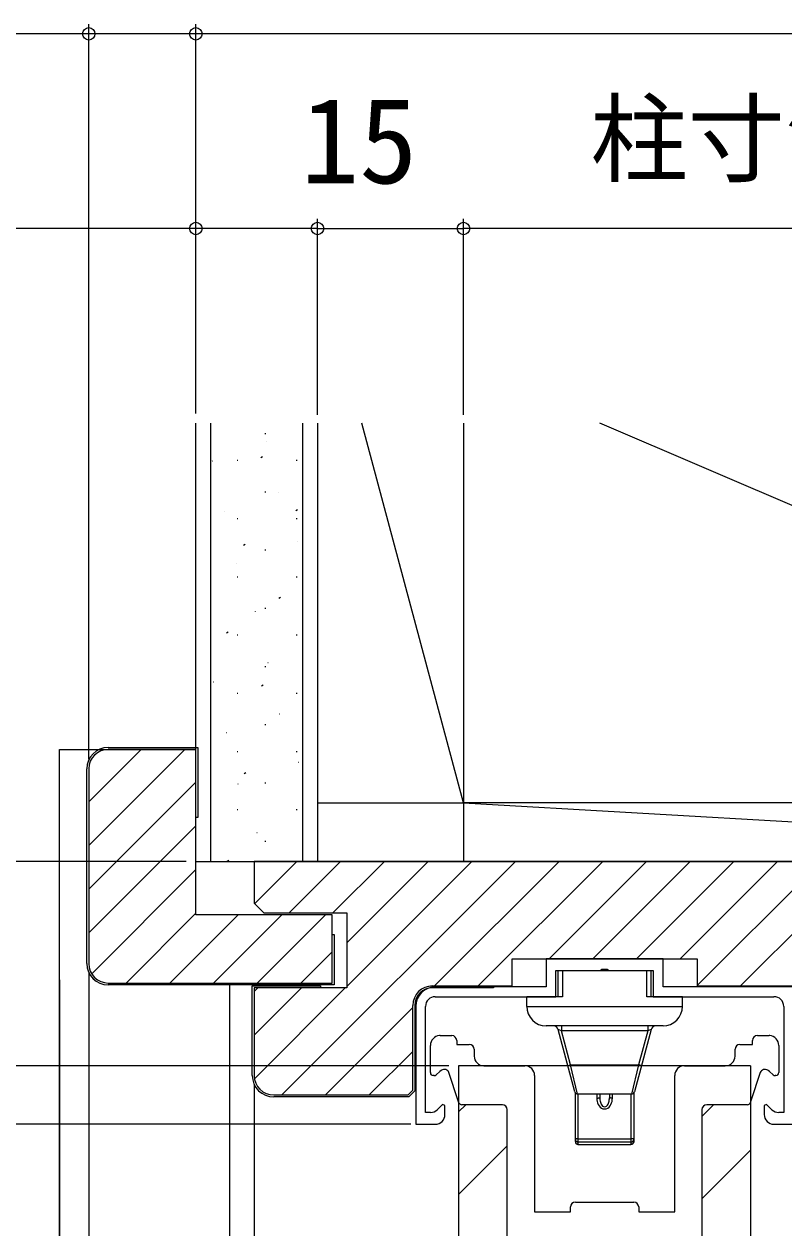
# Model space of a CAD drawing. Units: millimetres, scale not verified. Extents: x -525 to 525, y -783 to 779.
# Drawn here: x -393.6 to -315.6, y 417.5 to 541.2 of the extents above; entities that cross this region are included whole.
import ezdxf
from ezdxf.enums import TextEntityAlignment as Align

# ---------------------------------------------------------------- set-up
doc = ezdxf.new("R2010")
doc.units = ezdxf.units.MM
doc.header["$LTSCALE"] = 4
for name, color, linetype in [('0-3_YKK_11', 7, 'Continuous'), ('0-5_YKK_12', 2, 'Continuous'), ('0-6_YKK_13', 4, 'Continuous'), ('0-8_YKK_D', 6, 'Continuous'), ('0-A_YSS_K', 3, 'Continuous'), ('0-B_YSS_KE', 3, 'Continuous')]:
    doc.layers.add(name, color=color, linetype=linetype)
doc.styles.add('ＭＳ ゴシック', font='')
doc.styles.get('ＭＳ ゴシック').set_extended_font_data('MS Gothic')

msp = doc.modelspace()

# ---------------------------------------------------------------- linework, layer by layer
at = {"layer": '0-3_YKK_11'}
msp.add_line((-316.598, 428.2), (-313.398, 428.2), dxfattribs=at)
for points in [[(-221.998, 455.2), (-369.998, 455.2), (-369.998, 450.9), (-368.998, 449.9), (-360.498, 449.9), (-360.498, 442.2), (-369.998, 442.2), (-369.998, 433.2)], [(-351.698, 442.4), (-343.498, 442.4), (-343.498, 445.2), (-324.498, 445.2), (-324.498, 442.4), (-305.498, 442.4), (-305.498, 445.2), (-286.498, 445.2), (-286.498, 442.4), (-267.498, 442.4), (-267.498, 445.2), (-248.498, 445.2), (-248.498, 442.4), (-240.298, 442.4)], [(-301.998, 442.3), (-327.998, 442.3), (-327.998, 445.2), (-339.998, 445.2), (-339.998, 442.3), (-351.398, 442.3)], [(-351.398, 441.3), (-338.998, 441.3), (-338.998, 444), (-334.456, 444), (-334.273, 444.12), (-333.723, 444.12), (-333.539, 444), (-328.998, 444), (-328.998, 441.3), (-316.598, 441.3)], [(-370.198, 433.2), (-370.198, 442.4), (-363.198, 442.4), (-363.198, 442.2)], [(-345.398, 442.4), (-345.398, 442.2), (-351.698, 442.2)], [(-367.998, 431.2), (-354.198, 431.2), (-353.698, 431.7), (-353.698, 440.4)], [(-353.498, 440.4), (-353.498, 431.617), (-354.115, 431), (-367.998, 431)], [(-353.398, 440.3), (-353.398, 428.2), (-351.398, 428.2)], [(-351.895, 429.4), (-352.398, 429.4), (-352.398, 440.3)], [(-315.598, 440.3), (-315.598, 429.4), (-316.101, 429.4)], [(-350.398, 429.2), (-350.398, 430.134), (-350.645, 430.236), (-351.188, 429.693)], [(-316.808, 429.693), (-317.351, 430.236), (-317.598, 430.134), (-317.598, 429.2)]]:
    msp.add_lwpolyline(points, dxfattribs=at)
for centre, radius, start, end in [((-351.698, 440.4), 2, 90.00001, 179.99999), ((-351.698, 440.4), 1.8, 90.00001, 179.99999), ((-351.398, 440.3), 2, 90.00001, 179.99999), ((-351.398, 440.3), 1, 90.00001, 179.99999), ((-316.598, 440.3), 1, 0.00001, 89.99999), ((-367.998, 433.2), 2.2, 180.00001, 269.99999), ((-367.998, 433.2), 2, 180.00001, 269.99999), ((-351.895, 430.4), 1, 269.99998, 314.99997), ((-351.398, 429.2), 1, 270.00001, 359.99999), ((-316.598, 429.2), 1, 180.00001, 269.99999), ((-316.101, 430.4), 1, 225.00003, 270.00002)]:
    msp.add_arc(centre, radius, start, end, dxfattribs=at)
at = {"layer": '0-5_YKK_12'}
for p, q in [((-390, 466.7), (-375.998, 466.7)), ((-390, 288.7), (-390, 466.7)), ((-372.498, 288.7), (-372.498, 442.7)), ((-348.998, 434.2), (-348.998, 288.7)), ((-318.998, 434.2), (-348.998, 434.2)), ((-318.998, 434.2), (-318.998, 288.7)), ((-348.998, 429.464), (-348.261, 430.2)), ((-323.998, 429.008), (-322.805, 430.2)), ((-348.998, 420.978), (-343.998, 425.978)), ((-323.998, 420.522), (-318.998, 425.522))]:
    msp.add_line(p, q, dxfattribs=at)
at = {"layer": '0-6_YKK_13'}
for p, q in [((-338.798, 444), (-338.798, 441.3)), ((-338.798, 444), (-329.198, 444)), ((-338.341, 444), (-338.341, 441.3)), ((-329.655, 441.3), (-329.655, 444)), ((-329.198, 441.3), (-329.198, 444)), ((-341.998, 440.3), (-341.998, 441.3)), ((-338.341, 441.3), (-341.998, 441.3)), ((-341.998, 440.3), (-325.998, 440.3)), ((-325.998, 441.3), (-329.655, 441.3)), ((-325.998, 440.3), (-325.998, 441.3)), ((-327.998, 438.3), (-339.998, 438.3)), ((-337.057, 431.522), (-338.774, 437.929)), ((-338.429, 437.8), (-338.774, 437.929)), ((-338.429, 438.3), (-338.429, 437.8)), ((-337.491, 434.3), (-338.429, 437.8)), ((-329.567, 437.8), (-338.429, 437.8)), ((-329.221, 437.929), (-330.938, 431.522)), ((-329.567, 437.8), (-330.504, 434.3)), ((-329.567, 438.3), (-329.567, 437.8)), ((-329.221, 437.929), (-329.567, 437.8)), ((-350.898, 437.3), (-349.698, 437.3)), ((-349.198, 436.8), (-349.198, 436.4)), ((-318.798, 436.4), (-318.798, 436.8)), ((-318.298, 437.3), (-317.098, 437.3)), ((-351.898, 433.5), (-351.898, 436.3)), ((-349.198, 436.4), (-347.898, 436.4)), ((-347.398, 435.9), (-347.398, 435.2)), ((-320.598, 435.2), (-320.598, 435.9)), ((-320.098, 436.4), (-318.798, 436.4)), ((-316.098, 436.3), (-316.098, 433.5)), ((-346.398, 434.2), (-342.198, 434.2)), ((-337.781, 434.222), (-337.491, 434.3)), ((-336.767, 431.3), (-337.491, 434.3)), ((-337.491, 434.3), (-330.504, 434.3)), ((-330.504, 434.3), (-331.228, 431.3)), ((-330.215, 434.222), (-330.504, 434.3)), ((-325.798, 434.2), (-321.598, 434.2)), ((-351.509, 433.2), (-351.597, 433.2)), ((-350.934, 433.597), (-351.313, 433.272)), ((-350.796, 433.716), (-350.934, 433.597)), ((-350.758, 433.746), (-350.796, 433.716)), ((-349.033, 430.605), (-349.996, 433.495)), ((-317.999, 433.495), (-318.963, 430.605)), ((-317.2, 433.716), (-317.238, 433.746)), ((-317.061, 433.597), (-317.2, 433.716)), ((-316.682, 433.272), (-317.061, 433.597)), ((-316.398, 433.2), (-316.487, 433.2)), ((-348.966, 430.405), (-349.033, 430.605)), ((-336.998, 426.411), (-336.998, 431.409)), ((-331.228, 431.3), (-336.767, 431.3)), ((-336.698, 426.111), (-336.698, 431.3)), ((-334.798, 431.3), (-334.798, 430.885)), ((-334.498, 431.3), (-334.498, 430.921)), ((-333.498, 431.3), (-333.498, 430.921)), ((-333.198, 430.885), (-333.198, 431.3)), ((-331.298, 431.3), (-331.298, 426.111)), ((-330.998, 431.409), (-330.998, 426.411)), ((-318.963, 430.605), (-319.029, 430.405)), ((-344.498, 430.2), (-348.681, 430.2)), ((-323.998, 429.7), (-323.998, 417.6)), ((-319.314, 430.2), (-323.498, 430.2)), ((-336.698, 426.709), (-331.298, 426.709)), ((-336.698, 426.375), (-331.298, 426.375)), ((-336.698, 426.118), (-331.298, 426.118)), ((-336.698, 426.111), (-331.298, 426.111)), ((-337.498, 419.2), (-337.498, 419.7)), ((-336.998, 420.2), (-330.998, 420.2)), ((-330.498, 419.7), (-330.498, 419.2)), ((-323.998, 417.6), (-323.998, 399.4))]:
    msp.add_line(p, q, dxfattribs=at)
for points in [[(-341.198, 433.2), (-341.198, 419.2), (-337.498, 419.2)], [(-330.498, 419.2), (-326.798, 419.2), (-326.798, 433.2)], [(-334.798, 430.885), (-334.767, 430.885), (-334.736, 430.885), (-334.706, 430.886), (-334.675, 430.888), (-334.645, 430.89), (-334.614, 430.892), (-334.584, 430.896), (-334.553, 430.9), (-334.523, 430.906), (-334.498, 430.921)], [(-334.798, 430.885), (-334.789, 430.716), (-334.761, 430.549), (-334.715, 430.387), (-334.648, 430.231), (-334.561, 430.087), (-334.451, 429.959), (-334.318, 429.855), (-334.164, 429.786), (-333.998, 429.762), (-333.831, 429.786), (-333.678, 429.855), (-333.545, 429.959), (-333.434, 430.087), (-333.347, 430.231), (-333.281, 430.387), (-333.234, 430.549), (-333.207, 430.716), (-333.198, 430.885)], [(-334.498, 430.921), (-334.494, 430.806), (-334.482, 430.691), (-334.463, 430.577), (-334.435, 430.465), (-334.397, 430.356), (-334.348, 430.251), (-334.285, 430.154), (-334.207, 430.069), (-334.11, 430.007), (-333.998, 429.983), (-333.885, 430.007), (-333.788, 430.069), (-333.71, 430.154), (-333.648, 430.251), (-333.599, 430.356), (-333.561, 430.465), (-333.533, 430.577), (-333.513, 430.691), (-333.501, 430.806), (-333.498, 430.921)], [(-333.198, 430.885), (-333.228, 430.885), (-333.259, 430.885), (-333.29, 430.886), (-333.32, 430.888), (-333.351, 430.89), (-333.381, 430.892), (-333.412, 430.896), (-333.442, 430.9), (-333.472, 430.906), (-333.498, 430.921)], [(-343.998, 399.408), (-343.998, 417.6), (-343.998, 429.7)], [(-336.698, 426.709), (-336.728, 426.709), (-336.759, 426.708), (-336.79, 426.707), (-336.82, 426.706), (-336.851, 426.704), (-336.881, 426.701), (-336.912, 426.698), (-336.942, 426.693), (-336.972, 426.687), (-336.998, 426.672), (-336.992, 426.614), (-336.975, 426.558), (-336.947, 426.506), (-336.909, 426.461), (-336.864, 426.424), (-336.812, 426.397), (-336.756, 426.38), (-336.698, 426.375)], [(-330.998, 426.672), (-331.023, 426.687), (-331.053, 426.693), (-331.084, 426.698), (-331.114, 426.701), (-331.145, 426.704), (-331.175, 426.706), (-331.206, 426.707), (-331.236, 426.708), (-331.267, 426.709), (-331.298, 426.709)], [(-331.298, 426.375), (-331.239, 426.38), (-331.183, 426.397), (-331.131, 426.424), (-331.086, 426.461), (-331.049, 426.506), (-331.021, 426.558), (-331.003, 426.614), (-330.998, 426.672)], [(-336.998, 426.411), (-336.991, 426.353), (-336.973, 426.298), (-336.945, 426.248), (-336.908, 426.203), (-336.862, 426.167), (-336.811, 426.14), (-336.755, 426.124), (-336.698, 426.118)], [(-330.998, 426.411), (-331.004, 426.353), (-331.022, 426.298), (-331.05, 426.248), (-331.088, 426.203), (-331.133, 426.167), (-331.184, 426.14), (-331.24, 426.124), (-331.298, 426.118)]]:
    msp.add_lwpolyline(points, dxfattribs=at)
for centre, radius, start, end in [((-339.998, 440.3), 2, 180, 270), ((-327.998, 440.3), 2, 270, 0), ((-339.257, 437.8), 0.5, 15, 89.80906), ((-328.738, 437.8), 0.5, 90.67994, 165), ((-350.898, 436.3), 1, 93.6951, 180), ((-350.898, 436.3), 1, 90, 93.6951), ((-349.698, 436.8), 0.5, 0, 90), ((-318.298, 436.8), 0.5, 90, 180), ((-317.098, 436.3), 1, 86.3049, 90), ((-317.098, 436.3), 1, 0, 86.3049), ((-347.898, 435.9), 0.5, 0, 90), ((-320.098, 435.9), 0.5, 90, 180), ((-346.398, 435.2), 1, 180, 270), ((-342.198, 433.2), 1, 0, 90), ((-325.798, 433.2), 1, 90, 180), ((-321.598, 435.2), 1, 270, 0), ((-351.598, 433.5), 0.3, 180, 270), ((-351.509, 433.5), 0.3, 270, 310.60129), ((-350.47, 433.336), 0.5, 18.43495, 125.07316), ((-317.525, 433.336), 0.5, 54.92684, 161.56505), ((-316.487, 433.5), 0.3, 229.39871, 270), ((-316.398, 433.5), 0.3, 270, 0), ((-348.681, 430.5), 0.3, 198.43495, 270), ((-336.767, 431.6), 0.3, 195, 270), ((-331.228, 431.6), 0.3, 270, 345), ((-319.314, 430.5), 0.3, 270, 341.56505), ((-344.498, 429.7), 0.5, 0, 90), ((-323.498, 429.7), 0.5, 90, 180), ((-336.703, 426.416), 0.295, 180.7939, 181.00886), ((-336.698, 426.411), 0.3, 180, 270), ((-336.703, 426.416), 0.294, 180.00014, 180.79402), ((-331.298, 426.411), 0.3, 270, 0), ((-331.292, 426.416), 0.294, 359.20598, 359.99986), ((-331.292, 426.416), 0.295, 358.99114, 359.2061), ((-336.998, 419.7), 0.5, 90, 180), ((-330.998, 419.7), 0.5, 0, 90)]:
    msp.add_arc(centre, radius, start, end, dxfattribs=at)
at = {"layer": '0-8_YKK_D'}
for p, q in [((-386.998, 465.7), (-386.998, 541.2)), ((-375.998, 501.2), (-375.998, 541.2)), ((-375.998, 501.2), (-375.998, 541.2)), ((-215.998, 540.2), (-375.998, 540.2)), ((-375.998, 501.2), (-375.998, 521.2)), ((-363.498, 501.049), (-363.498, 521.2)), ((-363.498, 501.049), (-363.498, 521.2)), ((-348.498, 501.049), (-348.498, 521.2)), ((-348.498, 501.049), (-348.498, 521.2)), ((-363.498, 520.2), (-348.498, 520.2)), ((-243.498, 520.2), (-348.498, 520.2)), ((-376.998, 455.2), (-461, 455.2)), ((-390, 443.03), (-390, 323.776)), ((-386.998, 443.7), (-386.998, 323.776)), ((-349.998, 434.2), (-461, 434.2)), ((-349.998, 434.2), (-461, 434.2)), ((-349.998, 434.2), (-441, 434.2)), ((-369.998, 432.2), (-369.998, 323.776)), ((-353.898, 428.2), (-441, 428.2))]:
    msp.add_line(p, q, dxfattribs=at)
for points in [[(-375.998, 540.2), (-386.998, 540.2), (-405.889, 540.2)], [(-363.498, 520.2), (-375.998, 520.2), (-420.889, 520.2)]]:
    msp.add_lwpolyline(points, dxfattribs=at)
for centre in [(-386.998, 540.2), (-375.998, 540.2), (-375.998, 540.2), (-375.998, 520.2), (-363.498, 520.2), (-363.498, 520.2), (-348.498, 520.2), (-348.498, 520.2)]:
    msp.add_circle(centre, 0.637, dxfattribs=at)
at = {"layer": '0-A_YSS_K'}
for p, q in [((-375.998, 455.2), (-375.998, 500.2)), ((-374.498, 500.2), (-374.498, 455.2)), ((-364.998, 455.2), (-364.998, 500.2)), ((-363.498, 500.2), (-363.498, 455.2)), ((-348.498, 500.2), (-348.498, 455.2)), ((-243.498, 461.2), (-334.498, 500.2)), ((-368.918, 499.142), (-368.818, 499.142)), ((-368.741, 498.293), (-368.722, 498.299)), ((-374.321, 496.316), (-374.302, 496.323)), ((-371.768, 496.392), (-371.668, 496.392)), ((-369.32, 496.682), (-369.153, 496.793)), ((-365.688, 496.392), (-365.588, 496.392)), ((-368.918, 493.162), (-368.818, 493.162)), ((-367.543, 493.035), (-367.524, 493.041)), ((-373.029, 491.092), (-373.01, 491.099)), ((-365.71, 491.236), (-365.543, 491.346)), ((-371.768, 490.412), (-371.668, 490.412)), ((-365.688, 490.412), (-365.588, 490.412)), ((-371.089, 487.676), (-370.922, 487.786)), ((-365.591, 488.044), (-365.572, 488.051)), ((-368.918, 487.182), (-368.818, 487.182)), ((-371.831, 485.834), (-371.812, 485.841)), ((-371.768, 484.432), (-371.668, 484.432)), ((-365.688, 484.432), (-365.588, 484.432)), ((-367.479, 482.229), (-367.312, 482.34)), ((-368.918, 481.202), (-368.818, 481.202)), ((-369.879, 480.844), (-369.861, 480.85)), ((-372.857, 478.669), (-372.691, 478.78)), ((-371.768, 478.452), (-371.668, 478.452)), ((-365.688, 478.452), (-365.588, 478.452)), ((-368.918, 475.222), (-368.818, 475.222)), ((-368.587, 475.619), (-368.569, 475.626)), ((-374.168, 473.643), (-374.149, 473.65)), ((-371.768, 472.472), (-371.668, 472.472)), ((-369.248, 473.223), (-369.081, 473.333)), ((-365.688, 472.472), (-365.588, 472.472)), ((-367.39, 470.361), (-367.371, 470.368)), ((-374.498, 469.748), (-374.46, 469.773)), ((-368.918, 469.242), (-368.818, 469.242)), ((-372.876, 468.419), (-372.857, 468.425)), ((-386.998, 461.31), (-381.608, 466.7)), ((-386.998, 456.82), (-377.118, 466.7)), ((-371.768, 466.492), (-371.668, 466.492)), ((-365.688, 466.492), (-365.588, 466.492)), ((-365.438, 465.371), (-365.419, 465.377)), ((-371.017, 464.217), (-370.85, 464.327)), ((-386.998, 452.33), (-375.998, 463.33)), ((-371.678, 463.161), (-371.659, 463.168)), ((-368.918, 463.262), (-368.818, 463.262)), ((-371.768, 460.512), (-371.668, 460.512)), ((-365.688, 460.512), (-365.588, 460.512)), ((-243.498, 461.2), (-348.498, 461.2)), ((-348.498, 461.2), (-243.498, 455.2)), ((-386.998, 447.84), (-375.998, 458.84)), ((-369.726, 458.17), (-369.707, 458.177)), ((-368.918, 457.282), (-368.818, 457.282)), ((-375.998, 455.2), (-215.998, 455.2)), ((-372.786, 455.21), (-372.619, 455.321)), ((-369.953, 450.856), (-365.609, 455.2)), ((-367.159, 431.2), (-343.159, 455.2)), ((-366.419, 449.9), (-361.119, 455.2)), ((-361.929, 449.9), (-356.629, 455.2)), ((-360.498, 446.841), (-352.139, 455.2)), ((-360.498, 442.351), (-347.649, 455.2)), ((-351.469, 442.4), (-338.669, 455.2)), ((-346.978, 442.4), (-334.178, 455.2)), ((-339.688, 445.2), (-329.688, 455.2)), ((-335.198, 445.2), (-325.198, 455.2)), ((-330.708, 445.2), (-320.708, 455.2)), ((-326.218, 445.2), (-316.218, 455.2)), ((-324.498, 442.43), (-311.728, 455.2)), ((-320.038, 442.4), (-307.238, 455.2)), ((-386.699, 443.648), (-375.998, 454.35)), ((-383.157, 442.7), (-375.998, 449.86)), ((-378.667, 442.7), (-371.667, 449.7)), ((-374.177, 442.7), (-367.177, 449.7)), ((-369.687, 442.7), (-362.687, 449.7)), ((-365.197, 442.7), (-361.998, 445.899)), ((-369.998, 441.831), (-369.629, 442.2)), ((-369.998, 437.341), (-365.139, 442.2)), ((-369.971, 432.877), (-360.649, 442.2)), ((-362.669, 431.2), (-353.698, 440.171)), ((-358.178, 431.2), (-353.698, 435.681))]:
    msp.add_line(p, q, dxfattribs=at)
msp.add_lwpolyline([(-363.498, 461.2), (-348.498, 461.2), (-358.948, 500.2)], dxfattribs=at)
at = {"layer": '0-B_YSS_KE'}
for p, q in [((-387.198, 444.7), (-387.198, 464.7)), ((-386.998, 464.7), (-386.998, 444.7))]:
    msp.add_line(p, q, dxfattribs=at)
for points in [[(-384.998, 466.9), (-375.798, 466.9), (-375.798, 459.7), (-375.998, 459.7)], [(-375.998, 449.7), (-375.998, 466.7), (-384.998, 466.7)], [(-384.998, 442.7), (-361.998, 442.7), (-361.998, 449.7), (-375.998, 449.7)], [(-361.998, 447.7), (-361.798, 447.7), (-361.798, 442.5), (-384.998, 442.5)]]:
    msp.add_lwpolyline(points, dxfattribs=at)
for centre, radius, start, end in [((-384.998, 464.7), 2.2, 90, 180), ((-384.998, 464.7), 2, 90, 180), ((-384.998, 444.7), 2.2, 180, 270), ((-384.998, 444.7), 2, 180, 270)]:
    msp.add_arc(centre, radius, start, end, dxfattribs=at)

# ---------------------------------------------------------------- texts
at = {"layer": '0-8_YKK_D', "style": 'ＭＳ ゴシック'}
for s, height, p in [('柱寸法【105】', 7.331, (-335.458, 523.564)), ('15', 8.798, (-365.202, 522.2))]:
    msp.add_text(s, height=height, dxfattribs=at).set_placement(p, align=Align.BOTTOM_LEFT)

doc.saveas('drawing.dxf')
